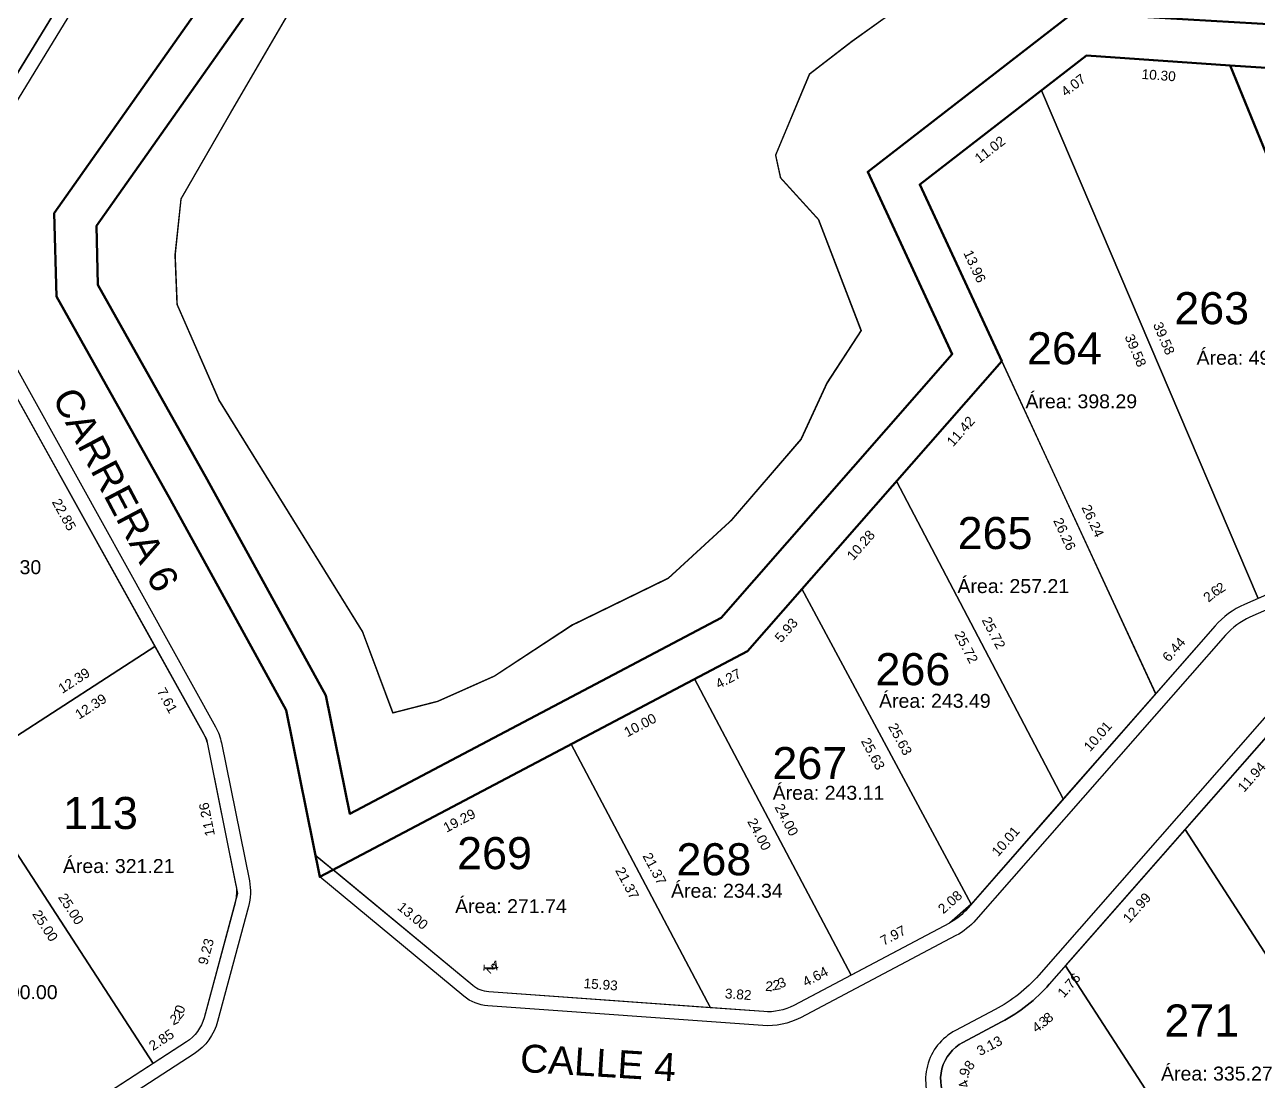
# Model space of a CAD drawing. Header units: metres. Extents: x 859577 to 860336, y 1645916 to 1646650.
# Drawn here: x 860038.9 to 860127.2, y 1646356.6 to 1646432.4 of the extents above; entities that cross this region are included whole.
import ezdxf

# ---------------------------------------------------------------- set-up
doc = ezdxf.new("R2010")
doc.units = ezdxf.units.M
for name, color, linetype in [('A-CALZADA', 252, 'Continuous'), ('A-MZ_6', 2, 'Continuous'), ('A-NUMERO LOTE', 251, 'Continuous'), ('A-SENDEROS', 97, 'Continuous'), ('A-ZONA VERDE', 103, 'Continuous'), ('C-PROP', 7, 'Continuous'), ('C-PROP-LINE', 230, 'Continuous'), ('C-PROP-LINE-TEXT', 7, 'Continuous'), ('CVL_CUADCON_TIT', 7, 'Continuous')]:
    doc.layers.add(name, color=color, linetype=linetype)
doc.layers.add('A-VIA', color=30, linetype='Continuous', lineweight=30)
doc.styles.add('ARIAL', font='arial.ttf')
doc.styles.get("Standard").update_dxf_attribs({"font": 'arial.ttf'})

msp = doc.modelspace()

# ---------------------------------------------------------------- linework, layer by layer
at = {"layer": 'A-CALZADA'}
for points in [[(860238.41109, 1646386.92136), (860220.78414, 1646383.97749), (860204.3655, 1646382.54325, -0.14777986), (860201.53564, 1646383.14165), (860168.77205, 1646401.11821, 0.17756563), (860165.36813, 1646401.63391), (860143.19892, 1646397.11435, 0.05346019), (860142.58931, 1646396.92046), (860126.63085, 1646389.89415, 0.10945774), (860124.88646, 1646388.6148), (860106.99319, 1646368.21165, -0.09152004), (860105.5685, 1646367.08684), (860094.42238, 1646361.20192, -0.14031905), (860091.72892, 1646360.63637), (860072.02539, 1646362.05463, -0.15622772), (860070.3271, 1646362.7365), (860059.99421, 1646371.29515), (860057.58064, 1646383.24822), (860049.29989, 1646398.31081), (860041.13131, 1646412.88751), (860040.98174, 1646418.86329), (860056.83487, 1646441.36195)], [(860238.41109, 1646386.92136), (860220.78414, 1646383.97749), (860204.3655, 1646382.54325, -0.14777986), (860201.53564, 1646383.14165), (860168.77205, 1646401.11821, 0.17756563), (860165.36813, 1646401.63391), (860143.19892, 1646397.11435, 0.05346019), (860142.58931, 1646396.92046), (860126.63085, 1646389.89415, 0.10945774), (860124.88646, 1646388.6148), (860106.99319, 1646368.21165, -0.09152004), (860105.5685, 1646367.08684), (860094.42238, 1646361.20192, -0.14031905), (860091.72892, 1646360.63637), (860072.02539, 1646362.05463, -0.15622772), (860070.3271, 1646362.7365), (860059.99421, 1646371.29515), (860057.58064, 1646383.24822), (860049.29989, 1646398.31081), (860041.13131, 1646412.88751), (860040.98174, 1646418.86329), (860056.83487, 1646441.36195)], [(860041.94433, 1646432.87467), (860033.56659, 1646419.19457, -0.11181054), (860032.64202, 1646418.24524), (859926.7746, 1646349.50074, 0.28664585), (859923.89044, 1646340.94989), (859926.25252, 1646323.86177, 0.08131415), (859926.63402, 1646322.62688), (859933.68717, 1646308.45878, -0.10133147), (859934.09962, 1646306.90786), (859934.72556, 1646296.11941, -0.08635071), (859934.56912, 1646294.75697), (859932.70467, 1646288.43051, -0.0879163), (859932.0825, 1646287.18096), (859921.24703, 1646272.54721), (859912.31905, 1646262.48857), (859903.78552, 1646255.12152), (859898.92244, 1646250.93224), (859895.68451, 1646248.8784), (859885.89232, 1646243.65365)]]:
    msp.add_lwpolyline(points, format="xyb", dxfattribs=at)
for points in [[(860054.89497, 1646369.16589), (860052.67969, 1646360.93815, -0.18503784), (860050.99565, 1646358.62332), (859947.01706, 1646291.10533, -0.57547239), (859940.84536, 1646294.22842), (859940.08955, 1646307.25539, 0.10133147), (859939.05841, 1646311.13268), (859932.15143, 1646325.00716), (859929.99283, 1646340.49523, -0.29117439), (859931.77613, 1646344.40216), (860032.30256, 1646409.67851, -0.43464595), (860037.97845, 1646408.26477), (860052.53215, 1646382.04112, -0.07700658), (860052.95554, 1646380.89179), (860054.95339, 1646370.99754, -0.1160797)], [(860054.89497, 1646369.16589), (860052.67969, 1646360.93815, -0.18503784), (860050.99565, 1646358.62332), (859947.01706, 1646291.10533, -0.57547239), (859940.84536, 1646294.22842), (859940.08955, 1646307.25539, 0.10133147), (859939.05841, 1646311.13268), (859932.15143, 1646325.00716), (859929.99283, 1646340.49523, -0.29117439), (859931.77613, 1646344.40216), (860032.30256, 1646409.67851, -0.43464595), (860037.97845, 1646408.26477), (860052.53215, 1646382.04112, -0.07700658), (860052.95554, 1646380.89179), (860054.95339, 1646370.99754, -0.1160797)], [(860104.03513, 1646354.56972), (860159.84166, 1646268.29782, 0.50443868), (860166.26306, 1646267.89763), (860195.86788, 1646303.14191, 0.32939948), (860196.16361, 1646307.88721), (860144.61347, 1646387.57913, 0.36825428), (860139.64306, 1646389.06745), (860130.06253, 1646384.84926, 0.10945774), (860128.66702, 1646383.82578), (860111.50421, 1646364.25555, -0.09152004), (860108.36989, 1646361.78097), (860105.52611, 1646360.27952, 0.44034599)], [(860104.03513, 1646354.56972), (860159.84166, 1646268.29782, 0.50443868), (860166.26306, 1646267.89763), (860195.86788, 1646303.14191, 0.32939948), (860196.16361, 1646307.88721), (860144.61347, 1646387.57913, 0.36825428), (860139.64306, 1646389.06745), (860130.06253, 1646384.84926, 0.10945774), (860128.66702, 1646383.82578), (860111.50421, 1646364.25555, -0.09152004), (860108.36989, 1646361.78097), (860105.52611, 1646360.27952, 0.44034599)]]:
    msp.add_lwpolyline(points, format="xyb", close=True, dxfattribs=at)
at = {"layer": 'A-MZ_6'}
for points in [[(859885.43318, 1646244.54212), (859895.18061, 1646249.74297), (859898.32511, 1646251.73756), (859903.13244, 1646255.87882), (859911.61528, 1646263.20209), (859920.46973, 1646273.1779), (859931.27883, 1646287.77603, 0.0879163), (859931.74546, 1646288.71319), (859933.60991, 1646295.03966, 0.08635071), (859933.72724, 1646296.06148), (859933.1013, 1646306.84994, 0.10133147), (859932.79196, 1646308.01312), (859925.73881, 1646322.18123, -0.08131415), (859925.26194, 1646323.72485), (859922.89986, 1646340.81296, 0.02955347), (859922.85376, 1646341.04464), (859921.26736, 1646347.11697), (860032.09742, 1646419.08393, 0.11181054), (860032.7138, 1646419.71682), (860041.1131, 1646433.43214)], [(859885.43318, 1646244.54212), (859895.18061, 1646249.74297), (859898.32511, 1646251.73756), (859903.13244, 1646255.87882), (859911.61528, 1646263.20209), (859920.46973, 1646273.1779), (859931.27883, 1646287.77603, 0.0879163), (859931.74546, 1646288.71319), (859933.60991, 1646295.03966, 0.08635071), (859933.72724, 1646296.06148), (859933.1013, 1646306.84994, 0.10133147), (859932.79196, 1646308.01312), (859925.73881, 1646322.18123, -0.08131415), (859925.26194, 1646323.72485), (859922.89986, 1646340.81296, 0.02955347), (859922.85376, 1646341.04464), (859921.26736, 1646347.11697), (860032.09742, 1646419.08393, 0.11181054), (860032.7138, 1646419.71682), (860041.1131, 1646433.43214)], [(860217.93254, 1646384.7035), (860204.28055, 1646383.53964, -0.14777986), (860202.01667, 1646384.01836), (860169.25308, 1646401.99492, 0.17756563), (860165.16837, 1646402.61375), (860142.99916, 1646398.09419, 0.05346019), (860142.18635, 1646397.83568), (860126.22789, 1646390.80936, 0.10945774), (860124.13463, 1646389.27415), (860106.24135, 1646368.871, -0.09152004), (860105.1016, 1646367.97115), (860093.95548, 1646362.08623, -0.14031905), (860091.80071, 1646361.63379), (860072.09718, 1646363.05205, -0.15622772), (860070.96499, 1646363.50663), (860059.67936, 1646372.85442)], [(860217.93254, 1646384.7035), (860204.28055, 1646383.53964, -0.14777986), (860202.01667, 1646384.01836), (860169.25308, 1646401.99492, 0.17756563), (860165.16837, 1646402.61375), (860142.5789, 1646398.00851), (860126.22789, 1646390.80936, 0.10945774), (860124.13463, 1646389.27415), (860106.24135, 1646368.871, -0.09152004), (860105.1016, 1646367.97115), (860093.95548, 1646362.08623, -0.14031905), (860091.80071, 1646361.63379), (860072.09718, 1646363.05205, -0.15622772), (860070.96499, 1646363.50663), (860059.67936, 1646372.85442)], [(860106.06896, 1646359.43531, 0.44009748), (860104.94937, 1646355.15506), (860160.6813, 1646268.84096, 0.50443868), (860165.49736, 1646268.54082), (860195.10217, 1646303.7851, 0.32939948), (860195.32397, 1646307.34407), (860143.77383, 1646387.03599, 0.36825428), (860140.04602, 1646388.15223), (860129.85713, 1646383.66619), (860112.25605, 1646363.5962, -0.09152004), (860108.83678, 1646360.89666), (860106.06896, 1646359.43531)], [(860106.06896, 1646359.43531, 0.44009748), (860104.94937, 1646355.15506), (860160.6813, 1646268.84096, 0.50443868), (860165.49736, 1646268.54082), (860195.10217, 1646303.7851, 0.32939948), (860195.32397, 1646307.34407), (860143.77383, 1646387.03599, 0.36825428), (860140.04602, 1646388.15223), (860129.85713, 1646383.66619), (860112.25605, 1646363.5962, -0.09152004), (860108.83678, 1646360.89666), (860106.06896, 1646359.43531)]]:
    msp.add_lwpolyline(points, format="xyb", dxfattribs=at)
msp.add_lwpolyline([(860053.92936, 1646369.42588), (860051.71408, 1646361.19814, -0.18503784), (860050.45105, 1646359.46202), (859946.47245, 1646291.94402, -0.57547239), (859941.84368, 1646294.28634), (859941.08787, 1646307.31331, 0.10133147), (859939.95361, 1646311.57833), (859933.11934, 1646325.30677), (859930.98325, 1646340.63326, -0.29117439), (859932.32073, 1646343.56346), (860032.84717, 1646408.83981, -0.43464595), (860037.10408, 1646407.77951), (860051.65778, 1646381.55586, -0.07700658), (860051.97532, 1646380.69386), (860053.97317, 1646370.79961, -0.1160797)], format="xyb", close=True, dxfattribs=at)
msp.add_lwpolyline([(860053.92936, 1646369.42588), (860051.71408, 1646361.19814, -0.18503784), (860050.45105, 1646359.46202), (859946.47245, 1646291.94402, -0.57547239), (859941.84368, 1646294.28634), (859941.08787, 1646307.31331, 0.10133147), (859939.95361, 1646311.57833), (859933.11934, 1646325.30677), (859930.98325, 1646340.63326, -0.29117439), (859932.32073, 1646343.56346), (860032.84717, 1646408.83981, -0.43464595), (860037.10408, 1646407.77951), (860051.65778, 1646381.55586, -0.07700658), (860051.97532, 1646380.69386), (860053.97317, 1646370.79961, -0.1160797)], format="xyb", close=True, dxfattribs=at)
at = {"layer": 'A-SENDEROS', "lineweight": 9, "flags": 128}
for points in [[(860056.83487, 1646441.36195), (860040.98175, 1646418.86329), (860041.13131, 1646412.88751), (860049.29989, 1646398.31081), (860057.58064, 1646383.24822), (860059.99421, 1646371.29515), (860059.99421, 1646371.29515), (860090.63142, 1646387.47096), (860108.84848, 1646408.24333), (860102.97368, 1646420.91112), (860114.91302, 1646430.1474), (860125.21129, 1646429.42163), (860128.53941, 1646429.2101), (860145.68109, 1646428.12061), (860174.07142, 1646426.72641), (860199.93634, 1646412.52402), (860201.95137, 1646409.40897), (860205.4494, 1646407.68363), (860210.71844, 1646408.15192), (860213.71081, 1646408.43065), (860217.23609, 1646408.73119), (860226.52933, 1646410.28325), (860235.17146, 1646411.72657), (860254.8787, 1646413.58957)], [(860059.04724, 1646439.29338), (860044.00563, 1646417.94642), (860044.11177, 1646413.70565), (860051.92293, 1646399.76675), (860060.43051, 1646384.29157), (860062.14089, 1646375.82102), (860088.74103, 1646389.86534), (860105.30521, 1646408.75299), (860099.24537, 1646421.81979), (860113.96539, 1646433.20721), (860174.92125, 1646429.68228), (860202.04401, 1646414.78921), (860204.02074, 1646411.73336), (860206.02188, 1646410.74634), (860210.44653, 1646411.13958), (860213.35691, 1646411.41067), (860226.06762, 1646413.24769), (860234.7827, 1646414.70319), (860253.69677, 1646416.49121), (860259.31733, 1646421.03043), (860263.18162, 1646426.06731), (860269.13434, 1646434.69894)]]:
    msp.add_lwpolyline(points, dxfattribs=at)
at = {"layer": 'A-SENDEROS', "color": 7, "lineweight": 13, "true_color": 0xffffff}
for points in [[(860056.83487, 1646441.36195), (860040.98175, 1646418.86329), (860041.13131, 1646412.88751), (860049.29989, 1646398.31081), (860057.58064, 1646383.24822), (860059.99421, 1646371.29515), (860090.63142, 1646387.47096), (860108.84848, 1646408.24333), (860102.97368, 1646420.91112), (860114.91302, 1646430.1474), (860125.21129, 1646429.42163), (860128.53941, 1646429.2101), (860145.68109, 1646428.12061), (860174.07142, 1646426.72641), (860199.93634, 1646412.52402), (860201.95137, 1646409.40897), (860205.4494, 1646407.68363), (860210.71844, 1646408.15192), (860213.71081, 1646408.43065), (860217.23609, 1646408.73119), (860226.52933, 1646410.28325), (860235.17146, 1646411.72657), (860254.8787, 1646413.58957)], [(860269.13434, 1646434.69894), (860263.18162, 1646426.06731), (860259.31733, 1646421.03043), (860253.69677, 1646416.49121), (860234.7827, 1646414.70319), (860226.06762, 1646413.24769), (860213.35691, 1646411.41067), (860210.44653, 1646411.13958), (860206.02188, 1646410.74634), (860204.02074, 1646411.73336), (860202.04401, 1646414.78921), (860174.92125, 1646429.68228), (860113.96539, 1646433.20721), (860099.24537, 1646421.81979), (860105.30521, 1646408.75299), (860088.74103, 1646389.86534), (860062.14089, 1646375.82102), (860060.43051, 1646384.29157), (860051.92293, 1646399.76675), (860044.11177, 1646413.70565), (860044.00563, 1646417.94642), (860059.04724, 1646439.29338)]]:
    msp.add_lwpolyline(points, dxfattribs=at)
at = {"layer": 'A-SENDEROS', "lineweight": 9, "flags": 128}
msp.add_lwpolyline([(860138.75699, 1646396.32577), (860125.21129, 1646429.42163), (860128.53941, 1646429.2101), (860141.51354, 1646397.51076)], close=True, dxfattribs=at)
at = {"layer": 'A-VIA'}
msp.add_lwpolyline([(860238.41109, 1646386.92136), (860220.78414, 1646383.97749), (860204.3655, 1646382.54325, -0.14777986), (860201.53564, 1646383.14165), (860168.77205, 1646401.11821, 0.17756563), (860165.36813, 1646401.63391), (860143.19892, 1646397.11435, 0.05346019), (860142.58931, 1646396.92046), (860126.63085, 1646389.89415, 0.10945774), (860124.88646, 1646388.6148), (860106.99319, 1646368.21165, -0.09152004), (860105.5685, 1646367.08684), (860094.42238, 1646361.20192, -0.14031905), (860091.72892, 1646360.63637), (860072.02539, 1646362.05463, -0.15622772), (860070.3271, 1646362.7365), (860059.99421, 1646371.29515), (860057.58064, 1646383.24822), (860049.29989, 1646398.31081), (860041.13131, 1646412.88751), (860040.98174, 1646418.86329), (860056.83487, 1646441.36195)], format="xyb", dxfattribs=at)
msp.add_lwpolyline([(860238.41109, 1646386.92136), (860220.78414, 1646383.97749), (860204.3655, 1646382.54325, -0.14777986), (860201.53564, 1646383.14165), (860168.77205, 1646401.11821, 0.17756563), (860165.36813, 1646401.63391), (860143.19892, 1646397.11435, 0.05346019), (860142.58931, 1646396.92046), (860126.63085, 1646389.89415, 0.10945774), (860124.88646, 1646388.6148), (860106.99319, 1646368.21165, -0.09152004), (860105.5685, 1646367.08684), (860094.42238, 1646361.20192, -0.14031905), (860091.72892, 1646360.63637), (860072.02539, 1646362.05463, -0.15622772), (860070.3271, 1646362.7365), (860059.99421, 1646371.29515), (860057.58064, 1646383.24822), (860049.29989, 1646398.31081), (860041.13131, 1646412.88751), (860040.98174, 1646418.86329), (860056.83487, 1646441.36195)], format="xyb", dxfattribs=at)
for points in [[(860054.89497, 1646369.16589), (860052.67969, 1646360.93815, -0.18503784), (860050.99565, 1646358.62332), (859947.01706, 1646291.10533, -0.57547239), (859940.84536, 1646294.22842), (859940.08955, 1646307.25539, 0.10133147), (859939.05841, 1646311.13268), (859932.15143, 1646325.00716), (859929.99283, 1646340.49523, -0.29117439), (859931.77613, 1646344.40216), (860032.30256, 1646409.67851, -0.43464595), (860037.97845, 1646408.26477), (860052.53215, 1646382.04112, -0.07700658), (860052.95554, 1646380.89179), (860054.95339, 1646370.99754, -0.1160797)], [(860054.89497, 1646369.16589), (860052.67969, 1646360.93815, -0.18503784), (860050.99565, 1646358.62332), (859947.01706, 1646291.10533, -0.57547239), (859940.84536, 1646294.22842), (859940.08955, 1646307.25539, 0.10133147), (859939.05841, 1646311.13268), (859932.15143, 1646325.00716), (859929.99283, 1646340.49523, -0.29117439), (859931.77613, 1646344.40216), (860032.30256, 1646409.67851, -0.43464595), (860037.97845, 1646408.26477), (860052.53215, 1646382.04112, -0.07700658), (860052.95554, 1646380.89179), (860054.95339, 1646370.99754, -0.1160797)], [(860104.03513, 1646354.56972), (860159.84166, 1646268.29782, 0.50443868), (860166.26306, 1646267.89763), (860195.86788, 1646303.14191, 0.32939948), (860196.16361, 1646307.88721), (860144.61347, 1646387.57913, 0.36825428), (860139.64306, 1646389.06745), (860130.06253, 1646384.84926, 0.10945774), (860128.66702, 1646383.82578), (860111.50421, 1646364.25555, -0.09152004), (860108.36989, 1646361.78097), (860105.52611, 1646360.27952, 0.44034599)], [(860104.03513, 1646354.56972), (860159.84166, 1646268.29782, 0.50443868), (860166.26306, 1646267.89763), (860195.86788, 1646303.14191, 0.32939948), (860196.16361, 1646307.88721), (860144.61347, 1646387.57913, 0.36825428), (860139.64306, 1646389.06745), (860130.06253, 1646384.84926, 0.10945774), (860128.66702, 1646383.82578), (860111.50421, 1646364.25555, -0.09152004), (860108.36989, 1646361.78097), (860105.52611, 1646360.27952, 0.44034599)]]:
    msp.add_lwpolyline(points, format="xyb", close=True, dxfattribs=at)
at = {"layer": 'A-ZONA VERDE', "flags": 128}
msp.add_lwpolyline([(860056.83487, 1646441.36195), (860040.98174, 1646418.86329), (860041.13131, 1646412.88751), (860049.29989, 1646398.31081), (860057.58064, 1646383.24822), (860059.67936, 1646372.85442), (860060.9516, 1646371.80063), (860090.63142, 1646387.47096), (860108.84848, 1646408.24333), (860102.97368, 1646420.91112), (860114.91302, 1646430.1474), (860119.68585, 1646429.7973), (860122.18647, 1646429.61388), (860145.68109, 1646428.12061), (860174.07142, 1646426.72641), (860199.92535, 1646412.54101), (860201.95137, 1646409.40897), (860205.4494, 1646407.68363), (860217.23609, 1646408.73119), (860226.52933, 1646410.28325), (860235.17146, 1646411.72657), (860254.8787, 1646413.58957)], dxfattribs=at)
msp.add_lwpolyline([(860056.83487, 1646441.36195), (860040.98174, 1646418.86329), (860041.13131, 1646412.88751), (860049.29989, 1646398.31081), (860057.58064, 1646383.24822), (860059.67936, 1646372.85442), (860060.9516, 1646371.80063), (860090.63142, 1646387.47096), (860108.84848, 1646408.24333), (860102.97368, 1646420.91112), (860114.91302, 1646430.1474), (860119.68585, 1646429.7973), (860122.18647, 1646429.61388), (860145.68109, 1646428.12061), (860174.07142, 1646426.72641), (860199.92535, 1646412.54101), (860201.95137, 1646409.40897), (860205.4494, 1646407.68363), (860217.23609, 1646408.73119), (860226.52933, 1646410.28325), (860235.17146, 1646411.72657), (860254.8787, 1646413.58957)], dxfattribs=at)
at = {"layer": 'A-ZONA VERDE', "color": 5, "const_width": 0.1}
msp.add_lwpolyline([(860103.918, 1646435.317), (860098.115, 1646431.15), (860095.068, 1646428.805), (860092.652, 1646423.012), (860093.003, 1646421.387), (860095.716, 1646418.402), (860098.76868, 1646410.43694), (860096.33429, 1646406.70539), (860094.46992, 1646402.66261), (860089.43444, 1646396.80173), (860084.95712, 1646392.6857), (860078.10782, 1646389.34364), (860072.50751, 1646385.67946), (860068.43822, 1646383.8675), (860065.239, 1646383.045), (860063.05583, 1646388.88433), (860052.77946, 1646405.46697), (860049.78416, 1646412.30173), (860049.64051, 1646415.85485), (860050.059, 1646419.877), (860053.596, 1646426.023), (860059.58161, 1646436.28125)], dxfattribs=at)
at = {"layer": 'A-ZONA VERDE'}
msp.add_lwpolyline([(860103.918, 1646435.317), (860098.115, 1646431.15), (860095.068, 1646428.805), (860092.652, 1646423.012), (860093.003, 1646421.387), (860095.716, 1646418.402), (860098.76868, 1646410.43694), (860096.33429, 1646406.70539), (860094.46992, 1646402.66261), (860089.43444, 1646396.80173), (860084.95712, 1646392.6857), (860078.10782, 1646389.34364), (860072.50751, 1646385.67946), (860068.43822, 1646383.8675), (860065.239, 1646383.045), (860063.05583, 1646388.88433), (860052.77946, 1646405.46697), (860049.78416, 1646412.30173), (860049.64051, 1646415.85485), (860050.059, 1646419.877), (860053.596, 1646426.023), (860059.58161, 1646436.28125)], dxfattribs=at)
at = {"layer": 'C-PROP-LINE', "color": 2, "lineweight": 30}
for points in [[(860034.57194, 1646422.75099), (860014.12078, 1646454.24604), (860024.10939, 1646458.79881), (860041.1131, 1646433.43214)], [(860034.57194, 1646422.75099), (860014.12078, 1646454.24604), (860024.10939, 1646458.79881), (860041.1131, 1646433.43214)], [(860138.75699, 1646396.32577), (860127.21378, 1646391.24344), (860111.68701, 1646427.65175), (860114.91302, 1646430.1474), (860125.20516, 1646429.43659)], [(860108.84848, 1646408.24333), (860119.85998, 1646384.3999), (860113.25911, 1646376.87314), (860101.31685, 1646399.65524)], [(860108.84848, 1646408.24333), (860119.85998, 1646384.3999), (860113.25911, 1646376.87314), (860101.31685, 1646399.65524)], [(860101.31685, 1646399.65524), (860113.25911, 1646376.87314), (860106.65825, 1646369.34637), (860094.53923, 1646391.92693)], [(860101.31685, 1646399.65524), (860113.25911, 1646376.87314), (860106.65825, 1646369.34637), (860094.53923, 1646391.92693)], [(860105.1016, 1646367.97115), (860098.05789, 1646364.25221), (860086.85233, 1646385.47568), (860090.63142, 1646387.47096), (860094.53923, 1646391.92693), (860106.65825, 1646369.34637)], [(860105.1016, 1646367.97115), (860098.05789, 1646364.25221), (860086.85233, 1646385.47568), (860090.63142, 1646387.47096), (860094.53923, 1646391.92693), (860106.65825, 1646369.34637)], [(860148.01286, 1646357.46843), (860137.51732, 1646350.6792), (860121.98535, 1646374.69023), (860129.85713, 1646383.66619), (860130.79831, 1646384.08058)], [(860148.01286, 1646357.46843), (860137.51732, 1646350.6792), (860121.98535, 1646374.69023), (860129.85713, 1646383.66619), (860130.79831, 1646384.08058)], [(860048.06043, 1646357.90968), (860037.99609, 1646351.37445), (860024.38104, 1646372.34181), (860029.4132, 1646375.60942), (860034.44537, 1646378.87704)], [(860048.06043, 1646357.90968), (860037.99609, 1646351.37445), (860024.38104, 1646372.34181), (860029.4132, 1646375.60942), (860034.44537, 1646378.87704)], [(860113.41765, 1646364.92074), (860121.98535, 1646374.69023), (860137.51732, 1646350.6792), (860127.02178, 1646343.88997)], [(860113.41765, 1646364.92074), (860121.98535, 1646374.69023), (860137.51732, 1646350.6792), (860127.02178, 1646343.88997)]]:
    msp.add_lwpolyline(points, close=True, dxfattribs=at)
for points in [[(860102.97368, 1646420.91112), (860111.68701, 1646427.65175), (860127.21378, 1646391.24344), (860126.22789, 1646390.80936, 0.10945774), (860124.13463, 1646389.27415), (860119.89014, 1646384.43429), (860108.84848, 1646408.24333)], [(860102.97368, 1646420.91112), (860111.68701, 1646427.65175), (860127.21378, 1646391.24344), (860126.22789, 1646390.80936, 0.10945774), (860124.13463, 1646389.27415), (860119.89014, 1646384.43429), (860108.84848, 1646408.24333)], [(860037.10408, 1646407.77951), (860048.19092, 1646387.80264), (860037.80015, 1646381.05545), (860023.64049, 1646402.8615), (860032.84717, 1646408.83981, -0.43464595)], [(860037.10408, 1646407.77951), (860048.19092, 1646387.80264), (860037.80015, 1646381.05545), (860023.64049, 1646402.8615), (860032.84717, 1646408.83981, -0.43464595)], [(860051.88332, 1646381.14946), (860054.11291, 1646370.10759), (860051.71408, 1646361.19814, -0.18503784), (860050.45105, 1646359.46202), (860048.06043, 1646357.90968), (860034.44537, 1646378.87704), (860037.80015, 1646381.05545), (860048.19092, 1646387.80264)], [(860051.88332, 1646381.14946), (860054.11291, 1646370.10759), (860051.71408, 1646361.19814, -0.18503784), (860050.45105, 1646359.46202), (860048.06043, 1646357.90968), (860034.44537, 1646378.87704), (860037.80015, 1646381.05545), (860048.19092, 1646387.80264)], [(860091.80071, 1646361.63379), (860087.98719, 1646361.90829), (860078.00922, 1646380.8067), (860086.85233, 1646385.47568), (860098.05789, 1646364.25221), (860093.95548, 1646362.08623, -0.14031905)], [(860091.80071, 1646361.63379), (860087.98719, 1646361.90829), (860078.00922, 1646380.8067), (860086.85233, 1646385.47568), (860098.05789, 1646364.25221), (860093.95548, 1646362.08623, -0.14031905)], [(860070.96499, 1646363.50663), (860060.9516, 1646371.80063), (860078.00922, 1646380.8067), (860087.98719, 1646361.90829), (860072.09718, 1646363.05205, -0.15622772)], [(860070.96499, 1646363.50663), (860060.9516, 1646371.80063), (860078.00922, 1646380.8067), (860087.98719, 1646361.90829), (860072.09718, 1646363.05205, -0.15622772)], [(860116.58307, 1646337.13751), (860104.94937, 1646355.15506, -0.44009748), (860106.06896, 1646359.43531), (860108.83678, 1646360.89666, 0.09152004), (860112.25605, 1646363.5962), (860113.41765, 1646364.92074), (860127.02178, 1646343.88997)], [(860116.58307, 1646337.13751), (860104.94937, 1646355.15506, -0.44009748), (860106.06896, 1646359.43531), (860108.83678, 1646360.89666, 0.09152004), (860112.25605, 1646363.5962), (860113.41765, 1646364.92074), (860127.02178, 1646343.88997)]]:
    msp.add_lwpolyline(points, format="xyb", close=True, dxfattribs=at)
at = {"layer": 'CVL_CUADCON_TIT', "color": 78, "lineweight": 50, "flags": 128}
for points in [[(860056.83487, 1646441.36195), (860040.98175, 1646418.86329), (860041.13131, 1646412.88751), (860049.29989, 1646398.31081), (860057.58064, 1646383.24822), (860059.99421, 1646371.29515), (860059.99421, 1646371.29515), (860090.63142, 1646387.47096), (860108.84848, 1646408.24333), (860102.97368, 1646420.91112), (860114.91302, 1646430.1474), (860125.21129, 1646429.42163), (860128.53941, 1646429.2101), (860145.68109, 1646428.12061), (860174.07142, 1646426.72641), (860199.93634, 1646412.52402), (860201.95137, 1646409.40897), (860205.4494, 1646407.68363), (860210.71844, 1646408.15192), (860213.71081, 1646408.43065), (860217.23609, 1646408.73119), (860226.52933, 1646410.28325), (860235.17146, 1646411.72657), (860254.8787, 1646413.58957)], [(860059.04724, 1646439.29338), (860044.00563, 1646417.94642), (860044.11177, 1646413.70565), (860051.92293, 1646399.76675), (860060.43051, 1646384.29157), (860062.14089, 1646375.82102), (860088.74103, 1646389.86534), (860105.30521, 1646408.75299), (860099.24537, 1646421.81979), (860113.96539, 1646433.20721), (860174.92125, 1646429.68228), (860202.04401, 1646414.78921), (860204.02074, 1646411.73336), (860206.02188, 1646410.74634), (860210.44653, 1646411.13958), (860213.35691, 1646411.41067), (860226.06762, 1646413.24769), (860234.7827, 1646414.70319), (860253.69677, 1646416.49121), (860259.31733, 1646421.03043), (860263.18162, 1646426.06731), (860269.13434, 1646434.69894)]]:
    msp.add_lwpolyline(points, dxfattribs=at)
msp.add_lwpolyline([(860138.75699, 1646396.32577), (860125.21129, 1646429.42163), (860128.53941, 1646429.2101), (860141.51354, 1646397.51076)], close=True, dxfattribs=at)

# ---------------------------------------------------------------- texts
at = {"layer": 'A-NUMERO LOTE', "color": 251, "true_color": 0x636466, "style": 'ARIAL'}
for s, p in [(' 263', (860120.31427, 1646410.89245)), (' 264', (860109.76444, 1646408.01959)), (' 265', (860104.79749, 1646394.78154)), (' 266', (860098.90947, 1646385.02554)), (' 267', (860091.52718, 1646378.29526)), (' 113', (860040.71871, 1646374.71964)), (' 269', (860068.94428, 1646371.84441)), (' 268', (860084.65545, 1646371.4035)), (' 271', (860119.60575, 1646359.8489))]:
    msp.add_text(s, height=2.3, dxfattribs=at).set_placement(p)
at = {"layer": 'A-VIA', "char_height": 2, "attachment_point": 1, "style": 'ARIAL'}
for s, insert, rotation in [('CARRERA 6', (860042.55362, 1646406.58414), 297.8049461), ('CALLE 4', (860074.41714, 1646359.32153), 356.4842825)]:
    msp.add_mtext_dynamic_manual_height_columns(s, width=16.4729904, gutter_width=1, heights=[-2.06821], dxfattribs=dict(at, insert=insert, rotation=rotation))
at = {"layer": 'C-PROP', "color": 252, "true_color": 0x939598, "style": 'ARIAL'}
for s, p in [('Área: 499.00', (860122.80398, 1646407.99155)), ('Área: 398.29', (860110.54722, 1646404.86851)), ('Área: 343.30', (860032.04824, 1646392.98533)), ('Área: 257.21', (860105.67644, 1646391.63046)), ('Área: 243.49', (860100.05819, 1646383.40698)), ('Área: 243.11', (860092.43929, 1646376.81697)), ('Área: 321.21', (860041.59643, 1646371.56855)), ('Área: 234.34', (860085.157, 1646369.79734)), ('Área: 271.74', (860069.69104, 1646368.69332)), ('Área: 300.00', (860033.22162, 1646362.53346)), ('Área: 335.27', (860120.25878, 1646356.69782))]:
    msp.add_text(s, height=1, dxfattribs=at).set_placement(p)
at = {"layer": 'C-PROP-LINE-TEXT', "color": 252, "linetype": 'Continuous', "lineweight": 0, "true_color": 0x939598, "char_height": 0.7}
for s, insert, attachment_point, rotation in [('4.07', (860113.75893, 1646428.30636), 2, 37.7255722), ('10.30', (860120.11876, 1646429.08626), 2, 355.8047316), ('11.02', (860107.78926, 1646423.68822), 2, 37.7255722), ('13.96', (860106.59148, 1646414.89276), 8, 294.8799318), ('39.58', (860120.14028, 1646409.74181), 8, 293.0964229), ('39.58', (860118.76051, 1646409.15339), 2, 293.0964229), ('11.42', (860105.64654, 1646403.45477), 2, 48.7497085), ('22.85', (860041.99172, 1646397.42713), 2, 299.0295616), ('26.24', (860115.0497, 1646396.65435), 8, 294.8799318), ('26.26', (860113.67333, 1646396.00716), 2, 294.7886752), ('10.28', (860098.49192, 1646395.29657), 2, 48.7497085), ('2', (860123.66624, 1646390.92658), 7, 41.5995697), ('6', (860124.15512, 1646391.32515), 7, 36.7794486), ('2', (860124.51049, 1646391.57509), 7, 33.4599312), ('.', (860124.01807, 1646391.22022), 7, 38.0981609), ('25.72', (860107.95225, 1646388.61239), 8, 297.6633006), ('5.93', (860093.1492, 1646389.20443), 2, 48.7497085), ('25.72', (860106.62371, 1646387.91598), 2, 297.6633006), ('6.44', (860121.4485, 1646387.34873), 8, 48.7497085), ('12.39', (860042.58708, 1646385.05806), 8, 32.9974822), ('4.27', (860089.09205, 1646385.81009), 2, 27.8331296), ('7.61', (860049.38134, 1646384.11211), 2, 299.0295616), ('12.39', (860043.40399, 1646383.80002), 2, 32.9974822), ('10.00', (860082.78095, 1646382.47796), 2, 27.8331296), ('25.63', (860101.25958, 1646380.99132), 8, 298.2225282), ('10.01', (860115.99567, 1646381.13103), 8, 48.7497085), ('25.63', (860099.9379, 1646380.28198), 2, 298.2225282), ('11.94', (860126.48512, 1646378.6837), 2, 48.7497085), ('11.26', (860052.26295, 1646375.48008), 8, 101.4157149), ('19.29', (860069.83059, 1646375.64043), 2, 27.8331296), ('24.00', (860093.11834, 1646375.21412), 8, 297.8331296), ('24.00', (860091.79188, 1646374.51377), 2, 297.8331296), ('10.01', (860109.39481, 1646373.60427), 8, 48.7497085), ('21.37', (860083.66144, 1646371.70767), 8, 297.8331296), ('21.37', (860082.33497, 1646371.00732), 2, 297.8331296), ('25.00', (860041.88192, 1646368.80181), 8, 302.9974822), ('2.08', (860105.38336, 1646369.22083), 8, 41.4589574), ('12.99', (860118.26538, 1646369.31097), 2, 48.7497085), ('25.00', (860040.62388, 1646367.9849), 2, 302.9974822), ('13.00', (860066.43671, 1646368.23123), 8, 320.365325), ('7.97', (860101.22957, 1646366.77492), 8, 27.8331296), ('9.23', (860052.18929, 1646365.84786), 8, 74.9307392), ('4', (860072.30858, 1646364.5515), 7, 7.7951795), ('1', (860071.74123, 1646365.06845), 7, 267.527565), ('.', (860071.78945, 1646364.83168), 7, 295.4933623), ('2', (860071.88891, 1646364.69164), 7, 315.2740481), ('4.64', (860095.65651, 1646363.83245), 8, 27.8331296), ('1.76', (860113.40072, 1646363.76396), 2, 48.7497085), ('15.93', (860080.09603, 1646363.22823), 8, 355.8829766), ('2', (860091.89418, 1646363.13099), 7, 355.5560397), ('2', (860092.52271, 1646363.16158), 7, 10.0164031), ('3', (860092.96425, 1646363.28211), 7, 20.5206293), ('3.82', (860089.9478, 1646362.51911), 8, 355.8829766), ('.', (860092.35182, 1646363.13744), 7, 6.0602659), ('2', (860049.98123, 1646361.03198), 7, 50.894694), ('0', (860050.21193, 1646361.42596), 7, 68.4017377), ('2', (860049.49342, 1646360.63915), 7, 26.7940883), ('.', (860049.86489, 1646360.90458), 7, 44.301132), ('4', (860111.33032, 1646360.08694), 7, 35.3316243), ('3', (860111.85544, 1646360.47794), 7, 38.0112739), ('8', (860112.21187, 1646360.76605), 7, 39.8870286), ('2.85', (860048.84729, 1646359.31487), 8, 32.9974823), ('.', (860111.71878, 1646360.37248), 7, 37.3048208), ('3.13', (860107.80305, 1646359.50275), 2, 27.8331296), ('8', (860106.66388, 1646357.3746), 7, 53.6850367), ('9', (860106.48945, 1646356.98035), 7, 78.5814171), ('4', (860106.5716, 1646356.34249), 7, 116.0965108), ('.', (860106.47001, 1646356.80904), 7, 88.47176)]:
    msp.add_mtext(s, dxfattribs=dict(at, insert=insert, attachment_point=attachment_point, rotation=rotation))

doc.saveas('drawing.dxf')
